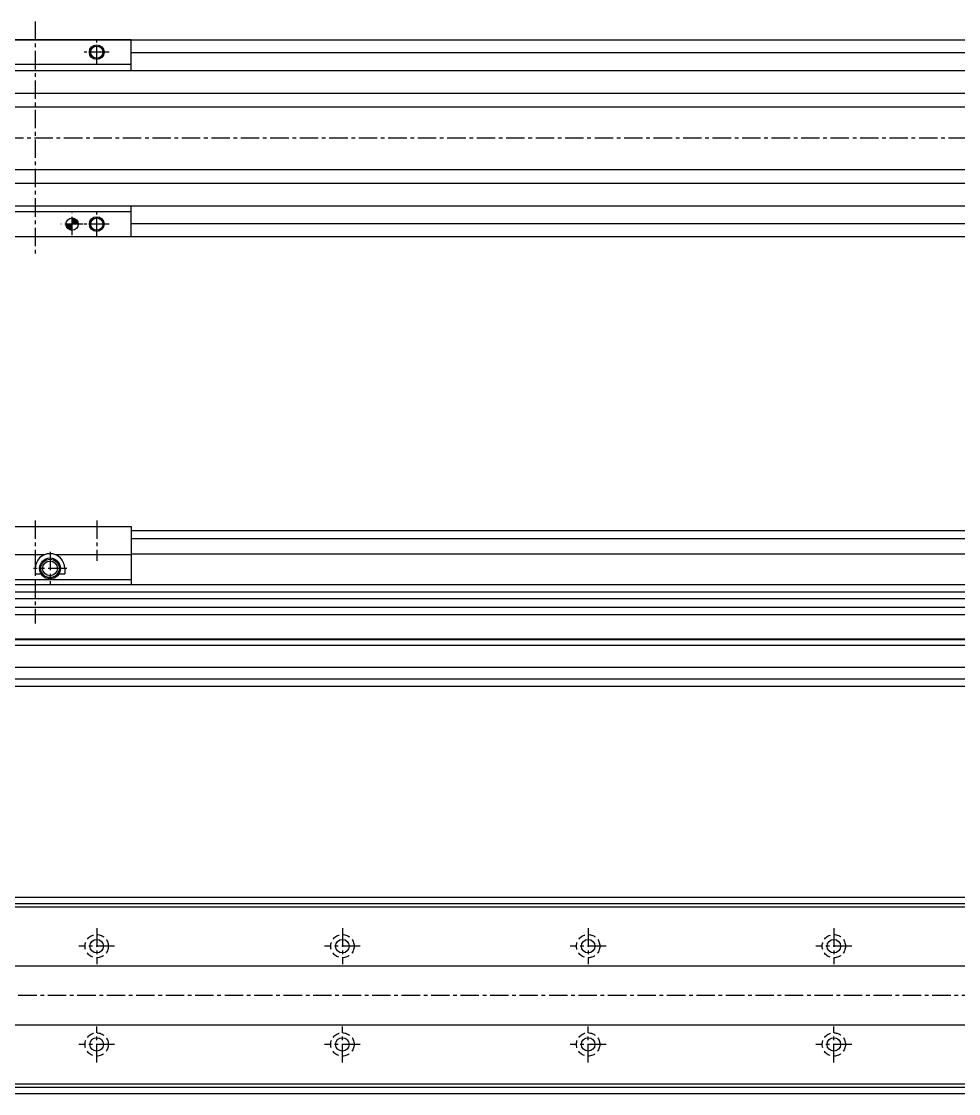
# Model space of a CAD drawing. Extents: x -693 to 850, y 35 to 506.
# Drawn here: x -303 to 78.3, y 69.3 to 505.8 of the extents above; entities that cross this region are included whole.
import ezdxf

# ---------------------------------------------------------------- set-up
doc = ezdxf.new("R2010")
doc.units = 0
doc.linetypes.add('CENTER', pattern=[12, 7.5, -1.5, 1.5, -1.5])
doc.linetypes.add('DASHED', pattern=[4.5, 3, -1.5])
doc.layers.get('0').update_dxf_attribs({"linetype": 'CONTINUOUS'})
doc.layers.add('CENTER', color=1, linetype='CENTER')

# ---------------------------------------------------------------- blocks, each defined once
blk = doc.blocks.new('*X3')
at = {"color": 0}
for p, q in [((-282.42, 425.76), (-282.42, 425.76)), ((-282.42, 425.53), (-282.2, 425.75)), ((-282.42, 425.31), (-282.01, 425.73)), ((-282.42, 425.09), (-281.82, 425.69)), ((-282.42, 424.86), (-281.65, 425.64)), ((-282.42, 424.64), (-281.48, 425.58)), ((-282.42, 424.42), (-281.33, 425.51)), ((-282.42, 424.19), (-281.18, 425.43)), ((-282.42, 423.97), (-281.04, 425.35)), ((-282.42, 423.75), (-280.91, 425.26)), ((-282.42, 423.52), (-280.79, 425.16)), ((-282.42, 423.3), (-280.67, 425.05)), ((-282.23, 423.26), (-280.56, 424.94)), ((-282.01, 423.26), (-280.46, 424.81)), ((-281.79, 423.26), (-280.37, 424.69)), ((-281.56, 423.26), (-280.28, 424.55)), ((-281.34, 423.26), (-280.2, 424.41)), ((-281.12, 423.26), (-280.13, 424.25)), ((-280.89, 423.26), (-280.06, 424.09)), ((-280.67, 423.26), (-280.01, 423.92)), ((-280.45, 423.26), (-279.97, 423.74)), ((-280.22, 423.26), (-279.94, 423.55)), ((-284.92, 423.26), (-284.92, 423.26)), ((-284.91, 423.04), (-284.69, 423.26)), ((-284.89, 422.85), (-284.47, 423.26)), ((-284.85, 422.66), (-284.25, 423.26)), ((-284.8, 422.49), (-284.02, 423.26)), ((-284.74, 422.32), (-283.8, 423.26)), ((-284.67, 422.17), (-283.58, 423.26)), ((-284.59, 422.02), (-283.35, 423.26)), ((-284.51, 421.88), (-283.13, 423.26)), ((-284.42, 421.75), (-282.9, 423.26)), ((-284.32, 421.63), (-282.68, 423.26)), ((-284.21, 421.51), (-282.46, 423.26)), ((-284.09, 421.4), (-282.42, 423.08)), ((-283.97, 421.3), (-282.42, 422.85)), ((-283.84, 421.21), (-282.42, 422.63)), ((-283.71, 421.12), (-282.42, 422.4)), ((-283.56, 421.04), (-282.42, 422.18)), ((-283.41, 420.97), (-282.42, 421.96)), ((-283.25, 420.91), (-282.42, 421.73)), ((-283.08, 420.85), (-282.42, 421.51)), ((-282.9, 420.81), (-282.42, 421.29)), ((-282.71, 420.78), (-282.42, 421.06)), ((-282.5, 420.77), (-282.42, 420.84)), ((-280, 423.26), (-279.92, 423.34))]:
    blk.add_line(p, q, dxfattribs=at)

msp = doc.modelspace()

# ---------------------------------------------------------------- linework, layer by layer
at = {"color": 7, "linetype": 'CONTINUOUS'}
for p, q in [((-504.42, 498.26), (835.58, 498.26)), ((-258.42, 498.26), (-336.42, 498.26)), ((-258.42, 485.76), (-258.42, 498.26)), ((-258.42, 493.06), (835.58, 493.06)), ((-504.42, 485.76), (835.58, 485.76)), ((-258.42, 488.26), (-336.42, 488.26)), ((-258.42, 485.76), (835.58, 485.76)), ((-504.42, 476.53), (835.58, 476.53)), ((-504.42, 471), (835.58, 471)), ((-504.42, 445.53), (835.58, 445.53)), ((-504.42, 439.99), (835.58, 439.99)), ((-502.42, 430.76), (837.58, 430.76)), ((-258.42, 428.26), (-336.42, 428.26)), ((-258.42, 430.76), (835.58, 430.76)), ((-258.42, 418.26), (-258.42, 430.76)), ((-258.42, 423.46), (835.58, 423.46)), ((-504.42, 418.26), (835.58, 418.26)), ((-336.42, 418.26), (-258.42, 418.26)), ((-336.42, 300.09), (-258.42, 300.09)), ((-258.42, 300.09), (-258.42, 276.59)), ((-258.42, 298.59), (835.58, 298.59)), ((-258.42, 295.23), (835.58, 295.23)), ((-336.42, 288.72), (-293.5, 288.72)), ((-289.35, 288.72), (-258.42, 288.72)), ((-258.42, 289.09), (835.58, 289.09)), ((-297.42, 283.09), (-297.42, 280.84)), ((-297.42, 280.84), (-295.03, 280.84)), ((-287.82, 280.84), (-285.42, 280.84)), ((-285.42, 283.09), (-285.42, 280.84)), ((-504.42, 276.59), (835.58, 276.59)), ((-336.42, 278.59), (-258.42, 278.59)), ((-504.42, 273.59), (835.58, 273.59)), ((-504.42, 270.84), (835.58, 270.84)), ((-504.42, 267.34), (835.58, 267.34)), ((-504.42, 264.32), (835.58, 264.32)), ((-504.42, 254.39), (835.58, 254.39)), ((-504.42, 254.09), (835.58, 254.09)), ((-504.42, 251.85), (835.58, 251.85)), ((-504.42, 242.85), (835.58, 242.85)), ((-504.42, 238.09), (835.58, 238.09)), ((-504.42, 235.09), (835.58, 235.09)), ((-504.42, 149.3), (835.58, 149.3)), ((-504.42, 146.7), (835.58, 146.7)), ((-504.42, 145.3), (835.58, 145.3)), ((-504.42, 121.3), (835.58, 121.3)), ((-504.42, 97.3), (835.58, 97.3)), ((-504.42, 73.3), (835.58, 73.3)), ((-504.42, 71.9), (835.58, 71.9)), ((-504.42, 69.3), (835.58, 69.3))]:
    msp.add_line(p, q, dxfattribs=at)
for centre, radius in [((-272.42, 493.26), 3), ((-272.42, 493.26), 2.5), ((-282.42, 423.26), 2.5), ((-272.42, 423.26), 3), ((-272.42, 423.26), 2.5), ((-291.42, 283.09), 4.25), ((-291.42, 283.09), 3.75), ((-291.42, 283.09), 3), ((-272.42, 129.3), 2.75), ((-172.42, 129.3), 2.75), ((-72.42, 129.3), 2.75), ((27.58, 129.3), 2.75), ((-272.42, 89.3), 2.75), ((-172.42, 89.3), 2.75), ((-72.42, 89.3), 2.75), ((27.58, 89.3), 2.75)]:
    msp.add_circle(centre, radius, dxfattribs=at)
at = {"color": 3, "linetype": 'DASHED'}
for centre in [(-272.42, 129.3), (-172.42, 129.3), (-72.42, 129.3), (27.58, 129.3), (-272.42, 89.3), (-172.42, 89.3), (-72.42, 89.3), (27.58, 89.3)]:
    msp.add_circle(centre, 4.75, dxfattribs=at)
at = {"color": 7, "linetype": 'CONTINUOUS'}
msp.add_arc((-291.42, 283.09), 6, 0, 180, dxfattribs=at)
at = {"layer": 'CENTER', "color": 1, "linetype": 'CENTER'}
for p, q in [((-297.42, 505.76), (-297.42, 410.76)), ((-272.42, 488.22), (-272.42, 498.3)), ((-267.38, 493.26), (-277.46, 493.26)), ((849.74, 458.26), (-541.84, 458.26)), ((-282.42, 418.72), (-282.42, 427.8)), ((-272.42, 418.22), (-272.42, 428.3)), ((-277.88, 423.26), (-286.96, 423.26)), ((-267.38, 423.26), (-277.46, 423.26)), ((-297.42, 302.59), (-297.42, 260.71)), ((-272.42, 302.59), (-272.42, 286.13)), ((-291.42, 289.88), (-291.42, 276.3)), ((-284.63, 283.09), (-298.21, 283.09)), ((-272.42, 136.59), (-272.42, 122.01)), ((-172.42, 136.59), (-172.42, 122.01)), ((-72.42, 136.59), (-72.42, 122.01)), ((27.58, 136.59), (27.58, 122.01)), ((-265.13, 129.3), (-279.71, 129.3)), ((-165.13, 129.3), (-179.71, 129.3)), ((-65.13, 129.3), (-79.71, 129.3)), ((34.87, 129.3), (20.29, 129.3)), ((-544.34, 109.3), (846.8, 109.3)), ((-272.42, 82.01), (-272.42, 96.59)), ((-172.42, 82.01), (-172.42, 96.59)), ((-72.42, 82.01), (-72.42, 96.59)), ((27.58, 82.01), (27.58, 96.59)), ((-265.13, 89.3), (-279.71, 89.3)), ((-165.13, 89.3), (-179.71, 89.3)), ((-65.13, 89.3), (-79.71, 89.3)), ((34.87, 89.3), (20.29, 89.3))]:
    msp.add_line(p, q, dxfattribs=at)

# ---------------------------------------------------------------- block references
at = {"color": 7, "linetype": 'CONTINUOUS'}
msp.add_blockref('*X3', (0, 0), dxfattribs=at)

doc.saveas('drawing.dxf')
